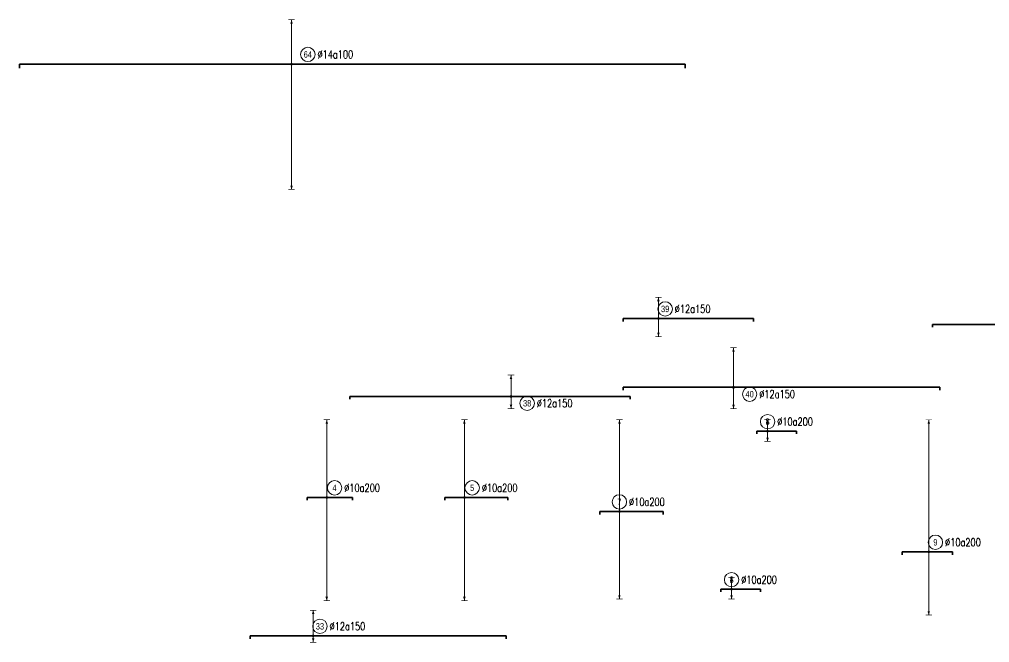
# Model space of a CAD drawing. Header units: millimetres. Extents: x -247377 to 927516, y -864259 to 155594.
# Drawn here: x 29269 to 89904, y 49680 to 88620 of the extents above; entities that cross this region are included whole.
import ezdxf
from ezdxf.enums import TextEntityAlignment as Align

# ---------------------------------------------------------------- set-up
doc = ezdxf.new("R2010")
doc.units = ezdxf.units.MM
doc.header["$MEASUREMENT"] = 0
for name, color, linetype, lineweight in [('NDC_S_DIM', 1, 'Continuous', 15), ('NDC_S_REBAR', 4, 'Continuous', 35), ('NDC_S_VN TEXT', 7, 'Continuous', 20)]:
    doc.layers.add(name, color=color, linetype=linetype, lineweight=lineweight)
doc.styles.add('ARIAL', font='arial.ttf', dxfattribs={"width": 0.8})
doc.styles.add('NDC_EN TXT', font='romans.shx', dxfattribs={"width": 0.8})

# ---------------------------------------------------------------- blocks, each defined once
blk = doc.blocks.new('*U16')
at = {"layer": 'NDC_S_REBAR'}
for p, q in [((0, 0), (-191.98, 0)), ((-191.98, 0), (-191.98, -0.9)), ((-191.98, -0.9), (-191.98, -0.9))]:
    blk.add_line(p, q, dxfattribs=at)
at = {"layer": 'NDC_S_VN TEXT', "style": 'ARIAL', "width": 0.8}
blk.add_attdef('KHT', text='', height=2, dxfattribs=at).set_placement((2.1, 3), align=Align.MIDDLE_CENTER)
at = {"layer": 'NDC_S_VN TEXT', "color": 3, "style": 'NDC_EN TXT', "width": 0.75}
blk.add_attdef('DKT', (5.1, 1.75), '', height=2.5, dxfattribs=at)
blk = doc.blocks.new('*U17')
h = blk.add_hatch(color=6)
edge = h.paths.add_edge_path()
edge.add_arc((-2.99, 0), 0.3, 0, 360)
at = {"layer": 'NDC_S_DIM', "color": 8}
for q in [(-2.99, 6.69), (-2.99, -3.81)]:
    blk.add_line((-2.99, 0), q, dxfattribs=at)
for points in [[(-3.99, 6.69, 0.2, 0.2, 0), (-1.99, 6.69, 0, 0, 0)], [(-3.99, -3.81, 0.2, 0.2, 0), (-1.99, -3.81, 0, 0, 0)]]:
    blk.add_lwpolyline(points, format="xyseb", dxfattribs=at)
at = {"layer": 'NDC_S_DIM', "color": 6}
blk.add_circle((-2.99, 0), 0.3, dxfattribs=at)
at = {"layer": 'NDC_S_DIM'}
blk.add_circle((2.06, -2.13), 2.25, dxfattribs=at)
at = {"layer": 'NDC_S_DIM', "color": 8}
for points in [[(-3.39, 5.49), (-2.99, 6.69), (-2.59, 5.49)], [(-3.39, -2.61), (-2.99, -3.81), (-2.59, -2.61)]]:
    blk.add_solid(points, dxfattribs=at)
at = {"layer": 'NDC_S_REBAR'}
for p, q in [((0, 0), (-53.31, 0)), ((-53.31, 0), (-53.31, -0.9)), ((0, 0), (34.26, 0)), ((34.26, 0), (34.26, -0.9)), ((-53.31, -0.9), (-53.31, -0.9)), ((34.26, -0.9), (34.26, -0.9))]:
    blk.add_line(p, q, dxfattribs=at)
at = {"layer": 'NDC_S_VN TEXT', "style": 'ARIAL', "width": 0.8}
blk.add_attdef('KHT', text='', height=2, dxfattribs=at).set_placement((2.06, -2.13), align=Align.MIDDLE_CENTER)
at = {"layer": 'NDC_S_VN TEXT', "color": 3, "style": 'NDC_EN TXT', "width": 0.75}
blk.add_attdef('DKT', (5.06, -3.38), '', height=2.5, dxfattribs=at)
blk = doc.blocks.new('*U23')
h = blk.add_hatch(color=6)
edge = h.paths.add_edge_path()
edge.add_arc((0, 0), 0.3, 0, 360)
at = {"layer": 'NDC_S_DIM', "color": 8}
for q in [(0, 8.02), (0, -1.98)]:
    blk.add_line((0, 0), q, dxfattribs=at)
for points in [[(-1, 8.02, 0.2, 0.2, 0), (1, 8.02, 0, 0, 0)], [(-1, -1.98, 0.2, 0.2, 0), (1, -1.98, 0, 0, 0)]]:
    blk.add_lwpolyline(points, format="xyseb", dxfattribs=at)
at = {"layer": 'NDC_S_DIM'}
blk.add_circle((2.1, 3), 2.25, dxfattribs=at)
at = {"layer": 'NDC_S_DIM', "color": 6}
blk.add_circle((0, 0), 0.3, dxfattribs=at)
at = {"layer": 'NDC_S_DIM', "color": 8}
for points in [[(-0.4, 6.82), (0, 8.02), (0.4, 6.82)], [(-0.4, -0.78), (0, -1.98), (0.4, -0.78)]]:
    blk.add_solid(points, dxfattribs=at)
at = {"layer": 'NDC_S_REBAR'}
for p, q in [((0, 0), (-19.66, 0)), ((-19.66, 0), (-19.66, -0.9)), ((0, 0), (60.29, 0)), ((60.29, 0), (60.29, -0.9)), ((-19.66, -0.9), (-19.66, -0.9)), ((60.29, -0.9), (60.29, -0.9))]:
    blk.add_line(p, q, dxfattribs=at)
at = {"layer": 'NDC_S_VN TEXT', "style": 'ARIAL', "width": 0.8}
blk.add_attdef('KHT', text='', height=2, dxfattribs=at).set_placement((2.1, 3), align=Align.MIDDLE_CENTER)
at = {"layer": 'NDC_S_VN TEXT', "color": 3, "style": 'NDC_EN TXT', "width": 0.75}
blk.add_attdef('DKT', (5.1, 1.75), '', height=2.5, dxfattribs=at)
blk = doc.blocks.new('*U76')
h = blk.add_hatch(color=6)
edge = h.paths.add_edge_path()
edge.add_arc((0, 0), 0.3, 0, 360)
at = {"layer": 'NDC_S_DIM', "color": 8}
for q in [(0, 41.26), (0, -19.74)]:
    blk.add_line((0, 0), q, dxfattribs=at)
for points in [[(-1, 41.26, 0.2, 0.2, 0), (1, 41.26, 0, 0, 0)], [(-1, -19.74, 0.2, 0.2, 0), (1, -19.74, 0, 0, 0)]]:
    blk.add_lwpolyline(points, format="xyseb", dxfattribs=at)
at = {"layer": 'NDC_S_DIM'}
blk.add_circle((2.1, 3), 2.25, dxfattribs=at)
at = {"layer": 'NDC_S_DIM', "color": 6}
blk.add_circle((0, 0), 0.3, dxfattribs=at)
at = {"layer": 'NDC_S_DIM', "color": 8}
for points in [[(-0.4, 40.06), (0, 41.26), (0.4, 40.06)], [(-0.4, -18.54), (0, -19.74), (0.4, -18.54)]]:
    blk.add_solid(points, dxfattribs=at)
at = {"layer": 'NDC_S_REBAR'}
for p, q in [((0, 0), (-8.25, 0)), ((-8.25, 0), (-8.25, -0.9)), ((0, 0), (7.45, 0)), ((7.45, 0), (7.45, -0.9)), ((-8.25, -0.9), (-8.25, -0.9)), ((7.45, -0.9), (7.45, -0.9))]:
    blk.add_line(p, q, dxfattribs=at)
at = {"layer": 'NDC_S_VN TEXT', "style": 'ARIAL', "width": 0.8}
blk.add_attdef('KHT', text='', height=2, dxfattribs=at).set_placement((2.1, 3), align=Align.MIDDLE_CENTER)
at = {"layer": 'NDC_S_VN TEXT', "color": 3, "style": 'NDC_EN TXT', "width": 0.75}
blk.add_attdef('DKT', (5.1, 1.75), '', height=2.5, dxfattribs=at)
blk = doc.blocks.new('*U81')
h = blk.add_hatch(color=6)
edge = h.paths.add_edge_path()
edge.add_arc((-2.99, 0), 0.3, 0, 360)
at = {"layer": 'NDC_S_DIM', "color": 8}
for q in [(-2.99, 12.35), (-2.99, -6.65)]:
    blk.add_line((-2.99, 0), q, dxfattribs=at)
for points in [[(-3.99, 12.35, 0.2, 0.2, 0), (-1.99, 12.35, 0, 0, 0)], [(-3.99, -6.65, 0.2, 0.2, 0), (-1.99, -6.65, 0, 0, 0)]]:
    blk.add_lwpolyline(points, format="xyseb", dxfattribs=at)
at = {"layer": 'NDC_S_DIM', "color": 6}
blk.add_circle((-2.99, 0), 0.3, dxfattribs=at)
at = {"layer": 'NDC_S_DIM'}
blk.add_circle((2.06, -2.13), 2.25, dxfattribs=at)
at = {"layer": 'NDC_S_DIM', "color": 8}
for points in [[(-3.39, 11.15), (-2.99, 12.35), (-2.59, 11.15)], [(-3.39, -5.45), (-2.99, -6.65), (-2.59, -5.45)]]:
    blk.add_solid(points, dxfattribs=at)
at = {"layer": 'NDC_S_REBAR'}
for p, q in [((0, 0), (-37.48, 0)), ((-37.48, 0), (-37.48, -0.9)), ((0, 0), (61.52, 0)), ((61.52, 0), (61.52, -0.9)), ((-37.48, -0.9), (-37.48, -0.9)), ((61.52, -0.9), (61.52, -0.9))]:
    blk.add_line(p, q, dxfattribs=at)
at = {"layer": 'NDC_S_VN TEXT', "style": 'ARIAL', "width": 0.8}
blk.add_attdef('KHT', text='', height=2, dxfattribs=at).set_placement((2.06, -2.13), align=Align.MIDDLE_CENTER)
at = {"layer": 'NDC_S_VN TEXT', "color": 3, "style": 'NDC_EN TXT', "width": 0.75}
blk.add_attdef('DKT', (5.06, -3.38), '', height=2.5, dxfattribs=at)
blk = doc.blocks.new('*U82')
h = blk.add_hatch(color=6)
edge = h.paths.add_edge_path()
edge.add_arc((0, 0), 0.3, 0, 360)
at = {"layer": 'NDC_S_DIM', "color": 8}
for q in [(0, 6.61), (0, -5.64)]:
    blk.add_line((0, 0), q, dxfattribs=at)
for points in [[(-1, 6.61, 0.2, 0.2, 0), (1, 6.61, 0, 0, 0)], [(-1, -5.64, 0.2, 0.2, 0), (1, -5.64, 0, 0, 0)]]:
    blk.add_lwpolyline(points, format="xyseb", dxfattribs=at)
at = {"layer": 'NDC_S_DIM'}
blk.add_circle((2.1, 3), 2.25, dxfattribs=at)
at = {"layer": 'NDC_S_DIM', "color": 6}
blk.add_circle((0, 0), 0.3, dxfattribs=at)
at = {"layer": 'NDC_S_DIM', "color": 8}
for points in [[(-0.4, 5.41), (0, 6.61), (0.4, 5.41)], [(-0.4, -4.44), (0, -5.64), (0.4, -4.44)]]:
    blk.add_solid(points, dxfattribs=at)
at = {"layer": 'NDC_S_REBAR'}
for p, q in [((0, 0), (-11.04, 0)), ((-11.04, 0), (-11.04, -0.9)), ((0, 0), (29.76, 0)), ((29.76, 0), (29.76, -0.9)), ((-11.04, -0.9), (-11.04, -0.9)), ((29.76, -0.9), (29.76, -0.9))]:
    blk.add_line(p, q, dxfattribs=at)
at = {"layer": 'NDC_S_VN TEXT', "style": 'ARIAL', "width": 0.8}
blk.add_attdef('KHT', text='', height=2, dxfattribs=at).set_placement((2.1, 3), align=Align.MIDDLE_CENTER)
at = {"layer": 'NDC_S_VN TEXT', "color": 3, "style": 'NDC_EN TXT', "width": 0.75}
blk.add_attdef('DKT', (5.1, 1.75), '', height=2.5, dxfattribs=at)
blk = doc.blocks.new('*U184')
h = blk.add_hatch(color=6)
edge = h.paths.add_edge_path()
edge.add_arc((0.3, 0), 0.3, 0, 360)
at = {"layer": 'NDC_S_DIM', "color": 8}
for q in [(0.3, 28.64), (0.3, -27.36)]:
    blk.add_line((0.3, 0), q, dxfattribs=at)
for points in [[(-0.7, 28.64, 0.2, 0.2, 0), (1.3, 28.64, 0, 0, 0)], [(-0.7, -27.36, 0.2, 0.2, 0), (1.3, -27.36, 0, 0, 0)]]:
    blk.add_lwpolyline(points, format="xyseb", dxfattribs=at)
at = {"layer": 'NDC_S_DIM'}
blk.add_circle((0.3, 3), 2.25, dxfattribs=at)
at = {"layer": 'NDC_S_DIM', "color": 6}
blk.add_circle((0.3, 0), 0.3, dxfattribs=at)
at = {"layer": 'NDC_S_DIM', "color": 8}
for points in [[(-0.1, 27.44), (0.3, 28.64), (0.7, 27.44)], [(-0.1, -26.16), (0.3, -27.36), (0.7, -26.16)]]:
    blk.add_solid(points, dxfattribs=at)
at = {"layer": 'NDC_S_REBAR'}
for p, q in [((0, 0), (-5.85, 0)), ((-5.85, 0), (-5.85, -0.9)), ((0, 0), (13.95, 0)), ((13.95, 0), (13.95, -0.9)), ((-5.85, -0.9), (-5.85, -0.9)), ((13.95, -0.9), (13.95, -0.9))]:
    blk.add_line(p, q, dxfattribs=at)
at = {"layer": 'NDC_S_VN TEXT', "style": 'ARIAL', "width": 0.8}
blk.add_attdef('KHT', text='', height=2, dxfattribs=at).set_placement((0.3, 3), align=Align.MIDDLE_CENTER)
at = {"layer": 'NDC_S_VN TEXT', "color": 3, "style": 'NDC_EN TXT', "width": 0.75}
blk.add_attdef('DKT', (3.3, 1.75), '', height=2.5, dxfattribs=at)
blk = doc.blocks.new('*U319')
h = blk.add_hatch(color=6)
edge = h.paths.add_edge_path()
edge.add_arc((0.3, 0), 0.3, 0, 360)
at = {"layer": 'NDC_S_DIM', "color": 8}
for q in [(0.3, 3.63), (0.3, -3.12)]:
    blk.add_line((0.3, 0), q, dxfattribs=at)
for points in [[(-0.7, 3.63, 0.2, 0.2, 0), (1.3, 3.63, 0, 0, 0)], [(-0.7, -3.12, 0.2, 0.2, 0), (1.3, -3.12, 0, 0, 0)]]:
    blk.add_lwpolyline(points, format="xyseb", dxfattribs=at)
at = {"layer": 'NDC_S_DIM'}
blk.add_circle((0.3, 2.94), 2.25, dxfattribs=at)
at = {"layer": 'NDC_S_DIM', "color": 6}
blk.add_circle((0.3, 0), 0.3, dxfattribs=at)
at = {"layer": 'NDC_S_DIM', "color": 8}
for points in [[(-0.1, 2.43), (0.3, 3.63), (0.7, 2.43)], [(-0.1, -1.92), (0.3, -3.12), (0.7, -1.92)]]:
    blk.add_solid(points, dxfattribs=at)
at = {"layer": 'NDC_S_REBAR'}
for p, q in [((0, 0), (-3.1, 0)), ((-3.1, 0), (-3.1, -0.9)), ((0, 0), (9.35, 0)), ((9.35, 0), (9.35, -0.9)), ((-3.1, -0.9), (-3.1, -0.9)), ((9.35, -0.9), (9.35, -0.9))]:
    blk.add_line(p, q, dxfattribs=at)
at = {"layer": 'NDC_S_VN TEXT', "style": 'ARIAL', "width": 0.8}
blk.add_attdef('KHT', text='', height=2, dxfattribs=at).set_placement((0.3, 2.94), align=Align.MIDDLE_CENTER)
at = {"layer": 'NDC_S_VN TEXT', "color": 3, "style": 'NDC_EN TXT', "width": 0.75}
blk.add_attdef('DKT', (3.3, 1.69), '', height=2.5, dxfattribs=at)
blk = doc.blocks.new('*U248')
h = blk.add_hatch(color=6)
edge = h.paths.add_edge_path()
edge.add_arc((0.3, 0), 0.3, 0, 360)
at = {"layer": 'NDC_S_DIM', "color": 8}
for q in [(0.3, 24.25), (0.3, -32.25)]:
    blk.add_line((0.3, 0), q, dxfattribs=at)
for points in [[(-0.7, 24.25, 0.2, 0.2, 0), (1.3, 24.25, 0, 0, 0)], [(-0.7, -32.25, 0.2, 0.2, 0), (1.3, -32.25, 0, 0, 0)]]:
    blk.add_lwpolyline(points, format="xyseb", dxfattribs=at)
at = {"layer": 'NDC_S_DIM'}
blk.add_circle((2.74, 3), 2.25, dxfattribs=at)
at = {"layer": 'NDC_S_DIM', "color": 6}
blk.add_circle((0.3, 0), 0.3, dxfattribs=at)
at = {"layer": 'NDC_S_DIM', "color": 8}
for points in [[(-0.1, 23.05), (0.3, 24.25), (0.7, 23.05)], [(-0.1, -31.05), (0.3, -32.25), (0.7, -31.05)]]:
    blk.add_solid(points, dxfattribs=at)
at = {"layer": 'NDC_S_REBAR'}
for p, q in [((0, 0), (-5.85, 0)), ((-5.85, 0), (-5.85, -0.9)), ((0, 0), (13.85, 0)), ((13.85, 0), (13.85, -0.9)), ((-5.85, -0.9), (-5.85, -0.9)), ((13.85, -0.9), (13.85, -0.9))]:
    blk.add_line(p, q, dxfattribs=at)
at = {"layer": 'NDC_S_VN TEXT', "style": 'ARIAL', "width": 0.8}
blk.add_attdef('KHT', text='', height=2, dxfattribs=at).set_placement((2.74, 3), align=Align.MIDDLE_CENTER)
at = {"layer": 'NDC_S_VN TEXT', "color": 3, "style": 'NDC_EN TXT', "width": 0.75}
blk.add_attdef('DKT', (5.74, 1.75), '', height=2.5, dxfattribs=at)
blk = doc.blocks.new('*U710')
h = blk.add_hatch(color=6)
edge = h.paths.add_edge_path()
edge.add_arc((-2.99, 0), 0.3, 0, 360)
at = {"layer": 'NDC_S_DIM', "color": 8}
for q in [(-2.99, 13.84), (-2.99, -39.19)]:
    blk.add_line((-2.99, 0), q, dxfattribs=at)
for points in [[(-3.99, 13.84, 0.2, 0.2, 0), (-1.99, 13.84, 0, 0, 0)], [(-3.99, -39.19, 0.2, 0.2, 0), (-1.99, -39.19, 0, 0, 0)]]:
    blk.add_lwpolyline(points, format="xyseb", dxfattribs=at)
at = {"layer": 'NDC_S_DIM'}
blk.add_circle((2.1, 3), 2.25, dxfattribs=at)
at = {"layer": 'NDC_S_DIM', "color": 6}
blk.add_circle((-2.99, 0), 0.3, dxfattribs=at)
at = {"layer": 'NDC_S_DIM', "color": 8}
for points in [[(-3.39, 12.64), (-2.99, 13.84), (-2.59, 12.64)], [(-3.39, -37.99), (-2.99, -39.19), (-2.59, -37.99)]]:
    blk.add_solid(points, dxfattribs=at)
at = {"layer": 'NDC_S_REBAR'}
for p, q in [((0, 0), (-88.03, 0)), ((-88.03, 0), (-88.03, -1.25)), ((0, 0), (119.97, 0)), ((119.97, 0), (119.97, -1.25)), ((-88.03, -1.25), (-88.03, -1.25)), ((119.97, -1.25), (119.97, -1.25))]:
    blk.add_line(p, q, dxfattribs=at)
at = {"layer": 'NDC_S_VN TEXT', "style": 'ARIAL', "width": 0.8}
blk.add_attdef('KHT', text='', height=2, dxfattribs=at).set_placement((2.1, 3), align=Align.MIDDLE_CENTER)
at = {"layer": 'NDC_S_VN TEXT', "color": 3, "style": 'NDC_EN TXT', "width": 0.75}
blk.add_attdef('DKT', (5.1, 1.75), '', height=2.5, dxfattribs=at)
blk = doc.blocks.new('*U727')
h = blk.add_hatch(color=6)
edge = h.paths.add_edge_path()
edge.add_arc((0.3, 0), 0.3, 0, 360)
at = {"layer": 'NDC_S_DIM', "color": 8}
for q in [(0.3, 24.25), (0.3, -32.25)]:
    blk.add_line((0.3, 0), q, dxfattribs=at)
for points in [[(-0.7, 24.25, 0.2, 0.2, 0), (1.3, 24.25, 0, 0, 0)], [(-0.7, -32.25, 0.2, 0.2, 0), (1.3, -32.25, 0, 0, 0)]]:
    blk.add_lwpolyline(points, format="xyseb", dxfattribs=at)
at = {"layer": 'NDC_S_DIM'}
blk.add_circle((2.74, 3), 2.25, dxfattribs=at)
at = {"layer": 'NDC_S_DIM', "color": 6}
blk.add_circle((0.3, 0), 0.3, dxfattribs=at)
at = {"layer": 'NDC_S_DIM', "color": 8}
for points in [[(-0.1, 23.05), (0.3, 24.25), (0.7, 23.05)], [(-0.1, -31.05), (0.3, -32.25), (0.7, -31.05)]]:
    blk.add_solid(points, dxfattribs=at)
at = {"layer": 'NDC_S_REBAR'}
for p, q in [((0, 0), (-5.85, 0)), ((-5.85, 0), (-5.85, -0.9)), ((0, 0), (8.35, 0)), ((8.35, 0), (8.35, -0.9)), ((-5.85, -0.9), (-5.85, -0.9)), ((8.35, -0.9), (8.35, -0.9))]:
    blk.add_line(p, q, dxfattribs=at)
at = {"layer": 'NDC_S_VN TEXT', "style": 'ARIAL', "width": 0.8}
blk.add_attdef('KHT', text='', height=2, dxfattribs=at).set_placement((2.74, 3), align=Align.MIDDLE_CENTER)
at = {"layer": 'NDC_S_VN TEXT', "color": 3, "style": 'NDC_EN TXT', "width": 0.75}
blk.add_attdef('DKT', (5.74, 1.75), '', height=2.5, dxfattribs=at)
blk = doc.blocks.new('*U728')
h = blk.add_hatch(color=6)
edge = h.paths.add_edge_path()
edge.add_arc((0.3, 0), 0.3, 0, 360)
at = {"layer": 'NDC_S_DIM', "color": 8}
for q in [(0.3, 3.51), (0.3, -3.24)]:
    blk.add_line((0.3, 0), q, dxfattribs=at)
for points in [[(-0.7, 3.51, 0.2, 0.2, 0), (1.3, 3.51, 0, 0, 0)], [(-0.7, -3.24, 0.2, 0.2, 0), (1.3, -3.24, 0, 0, 0)]]:
    blk.add_lwpolyline(points, format="xyseb", dxfattribs=at)
at = {"layer": 'NDC_S_DIM'}
blk.add_circle((0.3, 2.94), 2.25, dxfattribs=at)
at = {"layer": 'NDC_S_DIM', "color": 6}
blk.add_circle((0.3, 0), 0.3, dxfattribs=at)
at = {"layer": 'NDC_S_DIM', "color": 8}
for points in [[(-0.1, 2.31), (0.3, 3.51), (0.7, 2.31)], [(-0.1, -2.04), (0.3, -3.24), (0.7, -2.04)]]:
    blk.add_solid(points, dxfattribs=at)
at = {"layer": 'NDC_S_REBAR'}
for p, q in [((0, 0), (-3.1, 0)), ((-3.1, 0), (-3.1, -0.9)), ((0, 0), (9.35, 0)), ((9.35, 0), (9.35, -0.9)), ((-3.1, -0.9), (-3.1, -0.9)), ((9.35, -0.9), (9.35, -0.9))]:
    blk.add_line(p, q, dxfattribs=at)
at = {"layer": 'NDC_S_VN TEXT', "style": 'ARIAL', "width": 0.8}
blk.add_attdef('KHT', text='', height=2, dxfattribs=at).set_placement((0.3, 2.94), align=Align.MIDDLE_CENTER)
at = {"layer": 'NDC_S_VN TEXT', "color": 3, "style": 'NDC_EN TXT', "width": 0.75}
blk.add_attdef('DKT', (3.3, 1.69), '', height=2.5, dxfattribs=at)

msp = doc.modelspace()

# ---------------------------------------------------------------- block references
at = {"xscale": 200, "yscale": 200, "zscale": 200}
for name, p, values in [('*U710', (46875.3, 85831.4), {'KHT': '64', 'DKT': '%%c14a100'}), ('*U82', (69206.1, 69928.4), {'KHT': '39', 'DKT': '%%c12a150'}), ('*U81', (74494.6, 65630.2), {'KHT': '40', 'DKT': '%%c12a150'}), ('*U17', (60590.5, 65061.9), {'KHT': '38', 'DKT': '%%c12a150'}), ('*U728', (75967.9, 62898.5), {'KHT': '8', 'DKT': '%%c10a200'}), ('*U727', (48418.7, 58750.4), {'KHT': '4', 'DKT': '%%c10a200'}), ('*U248', (57018.7, 58750.4), {'KHT': '5', 'DKT': '%%c10a200'}), ('*U184', (66708.7, 57872.7), {'KHT': '7', 'DKT': '%%c10a200'}), ('*U76', (86099.6, 55347.3), {'KHT': '9', 'DKT': '%%c10a200'}), ('*U319', (73717.9, 53023.1), {'KHT': '8', 'DKT': '%%c10a200'}), ('*U23', (47631.8, 50096.6), {'KHT': '33', 'DKT': '%%c12a150'})]:
    msp.add_blockref(name, p, dxfattribs=at).add_auto_attribs(values)
msp.add_blockref('*U16', (124730.7, 69565), dxfattribs=at)

doc.saveas('drawing.dxf')
